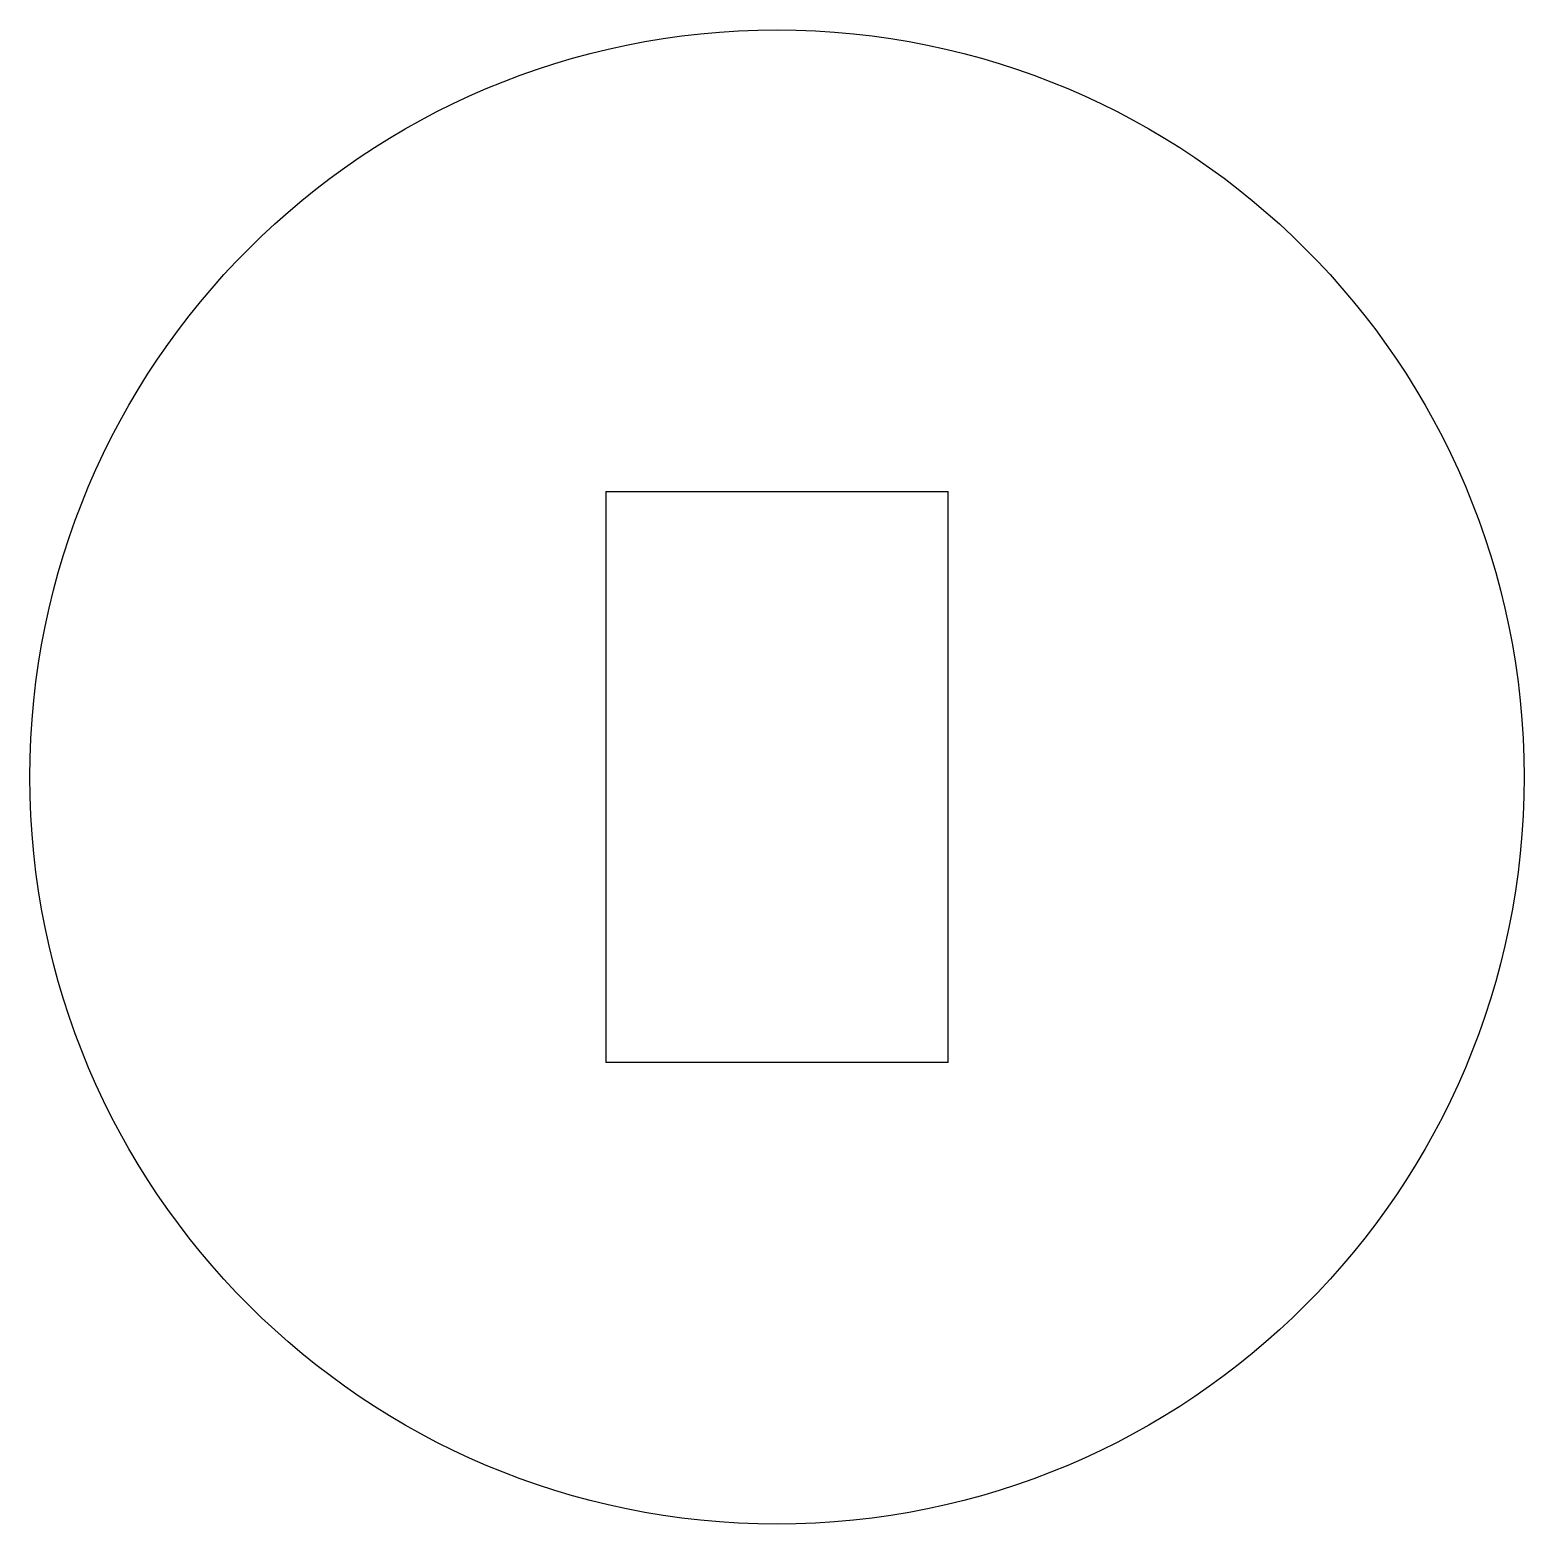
# Model space of a CAD drawing. Header units: millimetres. Extents: x 585.7 to 611.8, y 1603.7 to 1629.9.
import ezdxf

# ---------------------------------------------------------------- set-up
doc = ezdxf.new("R2010")
doc.units = ezdxf.units.MM

msp = doc.modelspace()

# ---------------------------------------------------------------- linework, layer by layer
for p, q in [((595.738, 1621.775, -2463.858), (595.738, 1611.775, -2463.858)), ((595.738, 1621.775, -2463.858), (601.738, 1621.775, -2463.858)), ((601.738, 1611.775, -2463.858), (601.738, 1621.775, -2463.858)), ((601.738, 1611.775, -2463.858), (595.738, 1611.775, -2463.858))]:
    msp.add_line(p, q)
msp.add_circle((598.738, 1616.775, -2463.858), 13.086)

doc.saveas('drawing.dxf')
